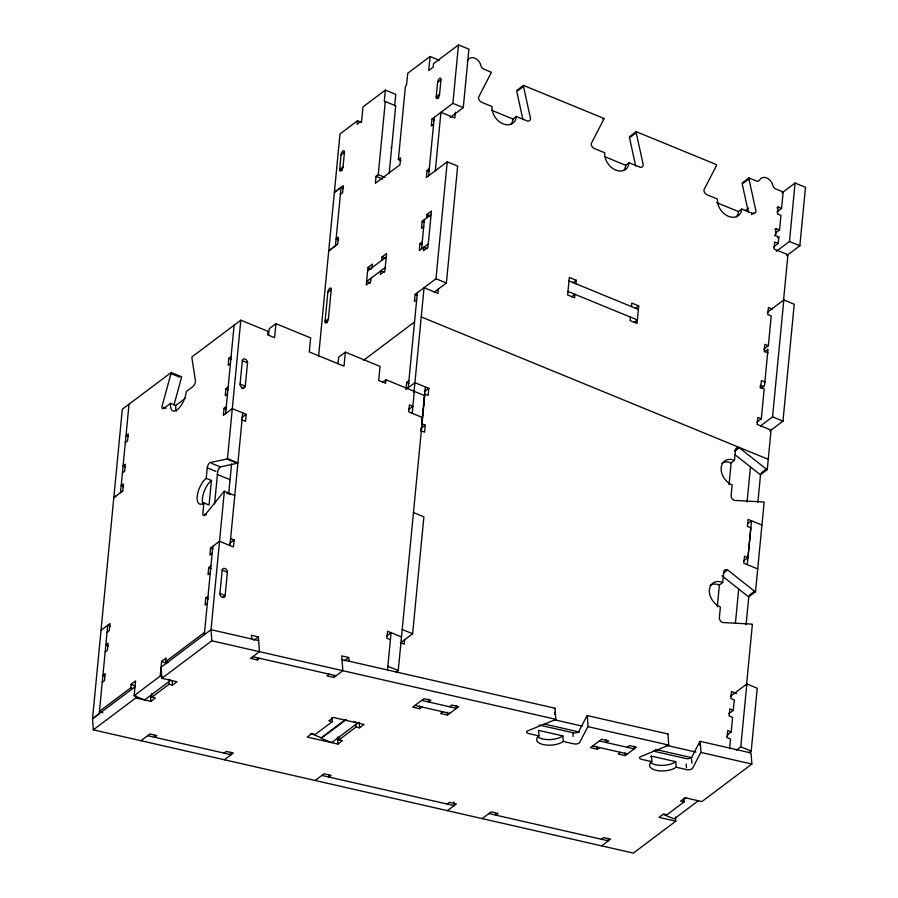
<?xml version="1.0" encoding="UTF-8"?>
<svg xmlns="http://www.w3.org/2000/svg" width="898" height="898" viewBox="0 0 898 898"><rect width="100%" height="100%" fill="white"/><g stroke="black" fill="none" stroke-linecap="round" stroke-linejoin="round"><path stroke-width="1.35" d="M129.02 404.19L120.512 492.62L122.745 490.937L123.419 483.921L121.185 485.605L123.666 486.626M102.911 712.788L99.442 711.362L130.749 687.846L131.086 684.343L135.553 680.976L134.139 695.681L144.556 699.946L170.642 680.347L168.038 679.281M134.139 695.681L160.226 676.071L161.64 661.377L166.119 658.021L165.782 661.523L168.252 662.544M211.546 463.346L220.223 466.904L237.263 463.267A4.142 1.762 -67.7 0 0 237.891 462.93L227.486 458.665A4.142 1.762 -67.7 0 1 226.857 459.001L209.818 462.638A4.142 1.751 -67.7 0 0 207.247 467.824L206.226 478.342A14.491 6.151 -67.7 0 0 197.223 496.504A14.491 6.151 -67.7 0 0 203.868 502.902L202.847 513.42A4.142 1.751 -67.7 0 0 204.755 515.25L223.692 491.846A4.142 1.762 -67.7 0 1 224.354 491.228L234.76 495.494M206.226 478.342L211.434 480.486L209.066 505.035L203.868 502.902M214.588 503.879L217.653 472.101A4.142 1.751 -67.7 0 1 220.223 466.904M207.999 596.373L205.765 598.057L205.092 605.072L207.326 603.389M210.929 565.976L208.695 567.648L208.022 574.664L210.255 572.991M230.618 538.531L234.086 539.956L233.413 546.972L219.527 541.269L210.581 547.993L209.907 555.009L212.141 553.325M226.274 406.637L224.04 408.321L223.355 415.336L232.301 408.612L246.187 414.315L245.502 421.33L242.033 419.905M228.159 386.982L225.926 388.654L225.252 395.67L227.486 393.998M231.089 356.573L228.855 358.257L228.182 365.273L230.416 363.589M204.306 634.74L212.826 546.31M225.6 413.652L234.109 325.222M224.354 491.228L211.019 629.7L211.827 640.802L161.898 678.327L161.079 667.225L211.019 629.7L258.635 640.566M227.486 458.665L240.821 320.182L267.997 331.34L267.66 334.842L274.597 337.693L275.955 323.662L310.652 337.906L309.305 351.937L344.001 366.171L345.348 352.151L380.045 366.384L378.698 380.415L385.635 383.266L385.972 379.753L424.72 395.659L398.252 670.537L396.04 672.209M228.743 493.328L231.572 464.019M222.165 570.084L227.374 572.217L225.117 595.677A3.109 2.29 53.1 0 1 222.255 597.237A3.109 2.29 53.1 0 1 219.909 593.544L222.165 570.084A3.109 2.29 53.1 0 1 225.016 568.591A3.109 2.29 53.1 0 1 227.362 572.295M240.08 384.075L245.277 386.207A3.109 2.29 53.1 0 1 242.426 387.768A3.109 2.29 53.1 0 1 240.08 384.075L242.325 360.693A3.109 2.29 53.1 0 1 245.188 359.133A3.109 2.29 53.1 0 1 247.534 362.826L245.277 386.207L241.932 388.733M229.944 545.546L242.718 412.889M268.625 335.077L269.243 328.702L275.955 323.662M318.554 356.652L339.994 133.948L357.505 120.781L361.726 122.51M327.871 292.187L325.054 321.417A3.109 1.325 -67.6 0 0 326.479 322.786A3.109 1.325 -67.6 0 0 328.41 318.891L331.227 289.672A3.109 1.313 -67.7 0 0 329.802 288.292A3.109 1.313 -67.7 0 0 327.871 292.187L331.227 289.672M341.094 154.804L339.691 169.419A3.109 1.313 -67.7 0 0 341.117 170.8A3.109 1.313 -67.7 0 0 343.036 166.905L344.45 152.29A3.109 1.313 -67.7 0 0 343.025 150.92A3.109 1.313 -67.7 0 0 341.094 154.804L344.45 152.29M343.597 188.4L341.072 187.368L335.448 245.828L328.735 250.868L337.682 244.144L338.355 237.128L336.121 238.812L338.726 239.878M357.505 120.781L357.168 124.294L361.647 120.927L362.994 106.907L385.354 90.103L395.76 94.369L394.75 104.898A2.065 0.876 -67.7 0 0 395.704 105.807L389.193 173.404M338.03 363.567L338.647 357.191L345.348 352.151M385.354 90.103L384.344 100.621A2.065 0.876 -67.7 0 0 385.287 101.541L378.249 174.616L376.015 176.289L375.342 183.304L399.936 164.828L400.609 157.812L398.375 159.496L400.856 160.506M372.075 267.649L372.412 264.135L367.944 267.503L366.249 285.036L370.728 281.68L371.065 278.167M381.762 260.364L382.099 256.862L386.578 253.505L384.883 271.039L380.415 274.395L380.752 270.893L384.221 272.319M398.375 159.496L405.413 86.421A2.065 0.876 -67.7 0 0 406.704 83.817L407.714 73.299L430.075 56.495L439.29 60.278M430.075 56.495L428.716 70.527L433.195 67.17L433.532 63.657L458.496 44.9L468.902 49.177L463.278 107.637L450.1 117.537M406.076 388.25L406.637 382.402L408.871 380.718M434.306 292.086L446.396 283.016L457.654 166.096L447.238 161.82L435.979 278.739L415.112 294.421L414.438 301.436L416.672 299.752M422.251 241.876L420.006 243.56L419.332 250.576L428.279 243.852M431.096 214.622L422.15 221.346L421.476 228.361L423.71 226.678M429.278 168.802L427.044 170.485L426.37 177.501L447.238 161.82M458.496 44.9L452.873 103.36L432.005 119.041L431.321 126.057L433.566 124.373M408.231 387.712L417.346 292.737M421.566 248.892L424.384 219.662M428.604 175.817L434.239 117.357M437.618 82.279L436.204 96.894A3.109 1.313 -67.7 0 0 437.629 98.275A3.109 1.313 -67.7 0 0 439.56 94.38L440.963 79.765A3.109 1.313 -67.7 0 0 439.549 78.395A3.109 1.313 -67.7 0 0 437.618 82.279L440.963 79.765M426.617 217.989L426.954 214.476L431.433 211.12L427.942 247.365L423.463 250.722L423.811 247.219L427.28 248.634M413.989 392.291L424.058 287.697L437.932 293.399L438.381 288.718M435.317 170.777L440.94 112.317L454.826 118.02L455.387 112.171M387.487 669.975L391.079 632.652L386.611 636.009M412.204 413.305L414.315 391.382M421.095 430.816L421.364 428.077M421.622 425.326L422.284 418.479M422.543 415.74L423.205 408.893M423.474 406.154L425.315 386.971M404.65 639.455L404.19 644.124L400.407 642.575M405.963 389.418L414.943 382.671L428.817 388.363L428.144 395.378L424.675 393.964L421.802 423.777L425.27 425.192L424.597 432.207L420.814 430.658M400.53 642.845L412.62 633.764L423.878 516.844L413.462 512.578M575.932 283.79L576.269 280.277L569.321 277.426L567.637 294.971L574.574 297.822L574.911 294.308L571.566 296.834M630.43 317.095L630.093 320.597L637.041 323.448L638.725 305.915L631.788 303.064L631.451 306.566M717.289 606.835L719.388 585.013L722.744 582.488L723.754 571.97A4.142 3.053 53.1 0 1 727.56 569.882L754.533 591.221A4.142 3.053 53.1 0 0 755.51 591.782L748.797 596.822A4.142 3.053 53.1 0 1 747.821 596.261L721.936 575.775M729.041 484.707L731.14 462.885L734.497 460.36L735.507 449.842A4.142 3.053 53.1 0 1 739.323 447.754L766.286 469.093A4.142 3.053 53.1 0 0 767.274 469.654L760.561 474.694A4.142 3.053 53.1 0 1 759.585 474.133L734.766 454.5M735.417 623.178L738.706 589.021M747.069 502.094L750.436 467.196M760.157 387.678L760.393 385.343L763.861 386.769M748.404 212.242L742.231 184.034A4.142 3.053 53.1 0 1 742.186 182.968L748.887 177.927L756.206 180.936A4.142 3.053 53.1 0 0 759.708 179.937A8.284 6.106 53.1 0 1 766.701 177.939A8.284 6.106 53.1 0 1 772.785 185.302A4.142 3.053 53.1 0 0 775.838 188.984L783.157 191.992L781.574 208.358L778.106 206.933L777.432 213.948L780.934 215.385L779.531 230L776.029 228.563L775.344 235.579L778.824 237.005L778.196 243.437L773.728 246.793M747.271 564.674L751.491 520.829L748.135 523.343M756.846 422.172L761.313 418.816L764.187 389.002L760.718 387.577L761.392 380.561L765.175 382.11M763.872 349.098L768.351 345.741L771.225 315.928L767.745 314.502L768.43 307.486L772.213 309.035M729.591 748.562L730.512 738.987L727.043 737.561L727.717 730.545L731.185 731.971L732.6 717.356L729.131 715.93L729.805 708.915L733.273 710.34L734.272 699.924L730.804 698.498L731.477 691.482L736.528 693.559M743.51 560.992L747.978 557.624L750.851 527.811L747.383 526.396L748.056 519.381L761.931 525.072M746.081 624.716L748.853 596.025M757.89 502.184L760.572 474.267M746.429 686.072L752.378 624.335A4.142 3.053 53.1 0 0 751.368 624.076L722.497 622.494A4.142 3.053 53.1 0 1 719.365 617.566L720.376 607.048A14.491 10.686 53.1 0 1 709.409 589.784A14.491 10.686 53.1 0 1 722.744 582.488M755.51 591.782L764.131 502.218A4.142 3.053 53.1 0 0 763.132 501.948L734.25 500.377A4.142 3.053 53.1 0 1 731.118 495.438L732.139 484.92A14.491 10.686 53.1 0 1 721.173 467.656A14.491 10.686 53.1 0 1 734.497 460.36M767.274 469.654L771.045 430.097L757.171 424.406L757.845 417.39L761.313 418.816M783.516 300.65L787.939 254.718L774.054 249.027L774.727 242.011L778.196 243.437M736.36 750.156L740.794 746.822L746.844 683.973L757.25 688.25L751.199 751.087L748.988 752.76M760.483 425.944L772.561 416.863L783.819 299.943L794.225 304.22L782.977 421.14L769.788 431.04M776.265 251.395L789.454 241.483L795.078 183.024L805.484 187.3L799.86 245.76L786.682 255.661M727.762 734.946L727.111 736.91M173.999 404.919L181.407 377.856A4.142 1.751 -67.7 0 0 181.598 376.778L171.192 372.502A4.142 1.751 -67.7 0 1 171.002 373.579L161.977 406.536A4.142 1.751 -67.7 0 0 163.885 408.366L170.586 403.325L175.795 405.458L185.358 398.274M683.838 798.199L684.108 801.892L680.639 801.106L685.107 797.738L701.91 801.577L751.851 764.052L751.031 752.951L700.204 741.344A4.142 1.83 -4.3 0 0 699.71 741.86L691.505 757.62A4.142 1.841 -4.2 0 1 685.791 758.507L653.16 751.054M467.218 60.862L468.947 58.684A8.284 6.106 53.1 0 1 480.082 63.253L481.283 66.632A4.142 3.053 53.1 0 0 483.932 69.191L491.251 72.199A4.131 3.042 53.1 0 1 491.004 73.142L478.511 97.354A4.142 3.053 53.1 0 0 481.642 102.282L492.059 106.559A14.491 10.686 53.1 0 0 503.015 123.823A14.491 10.686 53.1 0 0 516.35 116.527L527.395 120.994A4.142 3.053 53.1 0 0 530.561 118.716L523.512 86.477A4.142 3.053 53.1 0 1 523.455 85.411L603.961 118.446A4.142 3.053 53.1 0 1 603.714 119.4L591.232 143.613A4.142 3.053 53.1 0 0 594.364 148.54L604.769 152.817A14.491 10.686 53.1 0 0 615.736 170.07A14.491 10.686 53.1 0 0 629.06 162.785L640.106 167.252A4.142 3.053 53.1 0 0 643.282 164.974L636.222 132.736A4.142 3.053 53.1 0 1 636.177 131.669L716.671 164.704A4.142 3.053 53.1 0 1 716.436 165.647L703.942 189.871A4.142 3.053 53.1 0 0 707.074 194.799L717.491 199.075A14.491 10.686 53.1 0 0 728.446 216.328A14.491 10.686 53.1 0 0 741.77 209.043L752.816 213.511A4.142 3.053 53.1 0 0 755.993 211.232L748.932 178.994A4.142 3.053 53.1 0 1 748.887 177.927M343.047 166.905L339.691 169.419L342.284 170.485M439.56 94.38L436.204 96.894L438.729 97.938M341.072 187.368L334.37 192.408L343.305 185.684L342.632 192.7L340.398 194.383M523.455 85.411L516.754 90.451A4.142 3.053 53.1 0 0 516.799 91.517L522.973 119.726M517.922 90.676L523.512 86.477M171.192 372.502L122.319 409.23L92.516 718.748L93.325 729.85L633.337 853.1L675.824 821.176L675.52 817.012M240.821 320.182L191.948 356.91A4.142 1.751 -67.7 0 0 191.936 357.842L195.517 381.336A4.142 1.751 -67.7 0 1 192.947 386.522L186.245 391.562A14.491 6.151 -67.7 0 1 177.232 409.724A14.491 6.151 -67.7 0 1 170.586 403.325M510.962 124.283A14.491 10.686 53.1 0 0 512.994 119.041L516.35 116.527M125.327 442.557L127.561 440.873L128.234 433.869L126.001 435.541L128.481 436.563M367.585 271.016L386.219 257.019M385.208 267.548L366.575 281.545L370.358 283.094M122.397 472.954L124.631 471.282L125.316 464.266L123.071 465.939L125.675 467.005M328.41 318.902L325.054 321.417L327.366 322.371M602.839 119.288L603.961 118.446M122.745 490.937L113.799 497.66L116.033 495.977M241.708 417.671L246.187 414.315M636.177 131.669L629.464 136.709A4.142 3.053 53.1 0 0 629.509 137.776L635.683 165.984M630.632 136.934L636.222 132.736M363.51 360.3L414.562 321.944M421.241 316.927L768.228 459.327M623.683 170.541A14.491 10.686 53.1 0 0 625.704 165.299L629.06 162.785M382.627 382.279L385.972 379.753M101.025 630.317L109.971 623.594L109.298 630.609L107.064 632.293M424.35 391.73L428.817 388.363M572.913 282.803L576.269 280.277M229.607 543.312L234.086 539.956M105.167 651.948L107.401 650.275L108.074 643.26L105.841 644.944L108.321 645.954M743.342 183.192L748.932 178.994M420.803 428.559L425.27 425.192M102.237 682.357L104.471 680.673L105.145 673.657L102.911 675.341L104.651 676.048M222.884 597.282L225.117 595.61L219.909 593.466M736.394 216.8A14.491 10.686 53.1 0 0 738.425 211.558L741.77 209.043M745.407 210.592L748.764 208.067M751.525 214.588L753.759 212.905M782.057 192.823L795.078 183.024M635.369 308.429L638.725 305.915M165.782 661.523L204.531 632.405M776.995 207.775L778.106 206.933M777.107 211.715L781.574 208.358M634.022 322.461L637.378 319.946L567.974 291.457M151.594 693.514L151.863 697.218L169.004 684.332L172.483 685.129L176.951 681.762L161.898 678.327M774.907 229.405L776.029 228.563M93.325 729.85L135.811 697.926L150.864 701.372L155.343 698.004L151.863 697.218M779.531 230L776.175 232.526A3.109 1.313 -67.7 0 1 774.851 235.747M777.702 237.847L778.824 237.005M253.887 640.229L258.366 636.873L259.443 651.679L250.497 658.391L257.457 659.985L259.69 658.301M140.941 740.715L149.887 734.003L156.836 735.585L154.602 737.269L154.467 735.417M767.341 312.324L783.819 299.943M344.237 660.849L348.716 657.482L348.985 661.186M224.096 753.13L226.33 751.446L233.278 753.029L224.332 759.753M329.184 674.162L326.939 675.846L333.899 677.429L342.834 670.705L341.756 655.899L348.716 657.482M764.658 351.769L768.015 349.243L764.524 385.489L761.167 388.015M345.169 719.803L321.26 737.774L310.854 733.509M346.201 719.579L321.203 738.358L331.609 742.635L357.696 723.036L354.227 721.61M338.737 737.135L338.939 739.907L356.079 727.032L359.559 727.818L364.027 724.462L333.315 717.457L328.848 720.813L332.327 721.61L332.024 717.446M332.327 721.61L315.187 734.485L311.707 733.7L307.228 737.056L337.94 744.06L342.407 740.704L338.939 739.907M734.676 450.47L735.507 449.842M734.564 451.324L738.482 448.383M315.153 780.474L324.099 773.762L331.048 775.344L328.814 777.028L328.679 775.176M428.458 699.205L428.66 701.978L430.894 700.294L423.946 698.711L412.766 707.108L419.725 708.702L421.959 707.018M442.815 711.777L440.57 713.461L447.53 715.044L458.71 706.647L451.75 705.053L449.516 706.737M761.257 472.876L766.286 469.093M723.373 573.036L726.718 570.511M447.159 804.036L449.393 802.352L456.341 803.946L447.406 810.658M749.504 595.004L754.533 591.221M482.159 818.594L491.105 811.871L498.053 813.465L495.819 815.137L495.685 813.296M606.128 739.75L606.33 742.523L608.563 740.85L601.615 739.256L590.435 747.664L597.383 749.246L599.628 747.563M620.473 752.322L618.239 754.006L625.199 755.588L636.379 747.192L629.419 745.609L627.186 747.282M730.366 696.354L746.844 683.973M728.806 713.697L733.273 710.34M727.84 734.497L731.185 731.971M601.391 839.237L603.624 837.553L610.584 839.147L601.638 845.86M683.311 799.938L686.566 797.491M684.108 801.892L666.967 814.778L663.499 813.981L659.02 817.348L675.824 821.176M698.06 800.949L674.151 818.909L663.745 814.643M408.41 409.656L412.878 406.289L409.409 404.863L408.736 411.879L422.61 417.581M135.003 686.824L92.516 718.748L99.218 713.708L107.738 625.277L110.263 626.31M258.366 636.873L251.418 635.279L251.687 638.983M342.026 659.603L555.02 708.219L555.828 719.32A4.142 1.818 -4.4 0 1 555.031 719.758L527.261 731.051A4.142 1.841 -4.2 0 0 528.507 733.52L538.935 735.911A14.491 6.432 -4.2 0 0 543.279 744.565A14.491 6.432 -4.2 0 0 563.259 741.456L573.687 743.836A4.142 1.841 -4.2 0 0 579.401 742.949L587.606 727.2A4.142 1.841 -4.2 0 1 588.1 726.684L587.292 715.583L667.932 733.98L668.741 745.093A4.142 1.841 -4.1 0 1 667.966 745.542L640.173 756.823A4.142 1.841 -4.2 0 0 641.419 759.293L651.847 761.672A14.491 6.432 -4.2 0 0 656.18 770.327A14.491 6.432 -4.2 0 0 676.172 767.229L686.6 769.608A4.142 1.841 -4.2 0 0 692.313 768.722L700.519 752.962A4.142 1.841 -4.2 0 1 701.012 752.457L700.204 741.344M211.827 640.802L555.828 719.32M588.1 726.684L668.741 745.093M701.012 752.457L751.851 764.052M553.628 719.59L582.151 726.1M666.103 745.261L695.961 752.075M252.731 656.719L336.133 675.745M544.21 724.013L579.513 732.072M655.327 749.37L691.965 757.732M538.991 725L572.879 732.734A4.142 1.841 -4.2 0 0 578.593 731.848L586.798 716.088A4.142 1.841 -4.2 0 1 587.292 715.583M421.746 700.418L456.51 708.342L456.307 705.66M599.415 740.962L634.168 748.898L633.977 746.204M563.259 741.456L562.855 735.911L538.531 730.355L538.935 735.911M650.781 756.666A14.491 6.432 -4.2 0 1 651.443 756.127L675.767 761.672L676.172 767.229M415.044 705.458L449.797 713.382M592.702 746.002L627.466 753.938M147.654 735.675L231.044 754.713L230.865 752.243M321.866 775.434L454.107 805.618L453.838 801.925M488.871 813.554L608.339 840.82L608.159 838.35M491.262 110.128L512.994 119.041M605.252 156.903L625.704 165.299M716.694 202.645L738.425 211.558M452.873 103.36L463.278 107.637M789.454 241.483L799.86 245.76M432.005 119.041L434.475 120.063M385.287 101.541L395.704 105.807M427.044 170.485L429.525 171.507M378.249 174.616L384.939 177.355M376.015 176.289L382.705 179.039M768.351 345.741L764.883 344.316L764.209 351.331L767.992 352.88M426.954 214.476L430.434 215.902M568.984 280.939L638.388 309.417M422.15 221.346L424.462 222.289M420.006 243.56L422.318 244.514M435.979 278.739L446.396 283.016M772.561 416.863L782.977 421.14M382.099 256.862L385.568 258.287M367.944 267.503L371.413 268.929M415.112 294.421L417.592 295.442M406.637 382.402L408.949 383.345M747.978 557.624L744.509 556.21L743.836 563.226L757.71 568.917M242.325 360.693L247.534 362.826M228.855 358.257L231.336 359.279M225.926 388.654L228.406 389.676M171.002 373.579L179.667 377.138M224.04 408.321L226.509 409.342M163.717 407.254L166.197 408.264M226.857 459.001L235.534 462.56M207.247 467.824L215.913 471.383M217.181 474.402L230.068 479.689M226.666 493.069L230.382 494.596M204.587 514.139L206.327 514.846M740.794 746.822L751.199 751.087M210.581 547.993L213.062 549.004M402.203 629.498L412.62 633.764M401.496 636.929L387.61 631.227L386.937 638.242L390.406 639.668M208.695 567.648L211.176 568.67M387.846 666.271L398.252 670.537M205.765 598.057L208.246 599.067M161.64 661.377L166.848 663.51M160.226 676.071L162.538 677.025M131.086 684.343L134.801 685.859M130.749 687.846L132.477 688.553M699.71 741.86L699.98 745.565M691.64 759.472L691.909 763.165M686.195 764.052L686.465 767.756M651.443 756.127L651.847 761.672M624.997 752.816L625.199 755.588M597.181 746.474L597.383 749.246M572.879 732.734L573.149 736.439M554.504 712.361L554.638 714.213M447.327 712.271L447.53 715.044M419.512 705.918L419.725 708.702M359.144 722.273L359.559 727.818M355.877 724.248L356.079 727.032M333.764 675.577L333.899 677.429M337.435 737.123L337.94 744.06M257.322 658.133L257.457 659.985M172.214 681.425L172.483 685.129M168.869 682.48L169.004 684.332M150.46 695.815L150.864 701.372M135.609 695.153L135.811 697.926M391.382 147.238A4.142 3.053 53.1 0 1 391.135 148.181M675.767 761.672A14.491 6.432 -4.2 0 1 661.77 765.399A14.491 6.432 -4.2 0 1 649.86 761.717M667.932 733.98A4.142 1.83 -4.2 0 1 667.573 734.216M562.855 735.911A14.491 6.432 -4.2 0 1 549.598 739.626A14.491 6.432 -4.2 0 1 537.487 736.528M555.009 708.208A4.142 1.818 -4.4 0 1 554.223 708.657M203.06 504.395A14.491 6.151 -67.7 0 1 203.936 492.093A14.491 6.151 -67.7 0 1 211.434 480.486M176.423 411.217A14.491 6.151 -67.7 0 1 175.795 405.458M721.824 463.177A14.491 10.686 53.1 0 1 731.14 462.885M710.071 585.305A14.491 10.686 53.1 0 1 719.388 585.013"/></g></svg>
